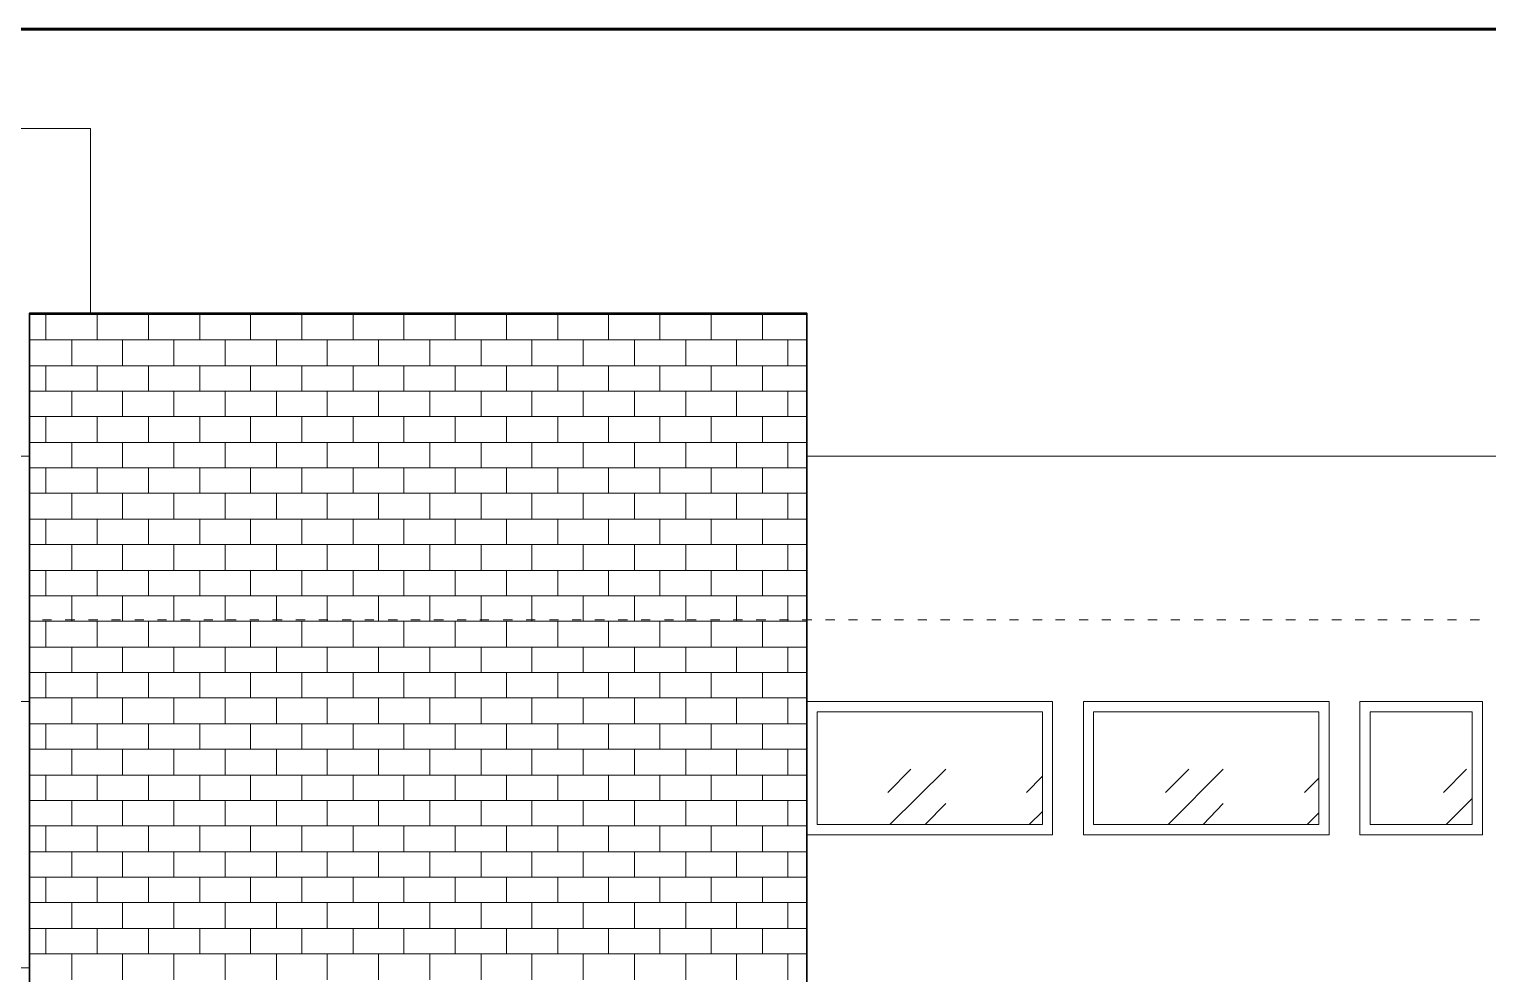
# Model space of a CAD drawing. Header units: millimetres. Extents: x 1.9 to 43.8, y 1.5 to 30.
# Drawn here: x 8.69 to 15.81, y 25.37 to 29.98 of the extents above; entities that cross this region are included whole.
import ezdxf

# ---------------------------------------------------------------- set-up
doc = ezdxf.new("R2010")
doc.units = ezdxf.units.MM
for name, color, linetype in [('PDF_0', 7, 'Continuous'), ('PDF_GRADAS Y ELEVADOR', 7, 'Continuous'), ('PDF_MUROS2', 7, 'Continuous')]:
    doc.layers.add(name, color=color, linetype=linetype)

msp = doc.modelspace()

# ---------------------------------------------------------------- linework, layer by layer
at = {"layer": 'PDF_0', "color": 28, "lineweight": 60, "true_color": 0x0d0d0d}
msp.add_lwpolyline([(1.8617, 1.4881), (43.7853, 1.4881), (43.7853, 29.9844), (1.8617, 29.9844)], close=True, dxfattribs=at)
at = {"layer": 'PDF_GRADAS Y ELEVADOR', "lineweight": 18}
for points in [[(8.7516, 27.0982), (8.796, 27.0982)], [(8.8627, 27.0982), (8.9103, 27.0982)], [(8.977, 27.0982), (9.0215, 27.0982)], [(9.0881, 27.0982), (9.1326, 27.0982)], [(9.2024, 27.0982), (9.2469, 27.0982)], [(9.3136, 27.0982), (9.358, 27.0982)], [(9.4279, 27.0982), (9.4723, 27.0982)], [(9.539, 27.0982), (9.5834, 27.0982)], [(9.6501, 27.0982), (9.6977, 27.0982)], [(9.7644, 27.0982), (9.8089, 27.0982)], [(9.8755, 27.0982), (9.9232, 27.0982)], [(9.9898, 27.0982), (10.0343, 27.0982)], [(10.101, 27.0982), (10.1454, 27.0982)], [(10.2153, 27.0982), (10.2597, 27.0982)], [(10.3264, 27.0982), (10.3709, 27.0982)], [(10.4407, 27.0982), (10.4852, 27.0982)], [(10.5518, 27.0982), (10.5963, 27.0982)], [(10.663, 27.0982), (10.7106, 27.0982)], [(10.7773, 27.0982), (10.8217, 27.0982)], [(10.8884, 27.0982), (10.9328, 27.0982)], [(11.0027, 27.0982), (11.0471, 27.0982)], [(11.1138, 27.0982), (11.1583, 27.0982)], [(11.2281, 27.0982), (11.2726, 27.0982)], [(11.3393, 27.0982), (11.3837, 27.0982)], [(11.4504, 27.0982), (11.498, 27.0982)], [(11.5647, 27.0982), (11.6091, 27.0982)], [(11.6758, 27.0982), (11.7203, 27.0982)], [(11.7901, 27.0982), (11.8346, 27.0982)], [(11.9012, 27.0982), (11.9457, 27.0982)], [(12.0155, 27.0982), (12.06, 27.0982)], [(12.1267, 27.0982), (12.1711, 27.0982)], [(12.2378, 27.0982), (12.2854, 27.0982)], [(12.3521, 27.0982), (12.3966, 27.0982)], [(12.4632, 27.0982), (12.5109, 27.0982)], [(12.5775, 27.0982), (12.622, 27.0982)], [(12.6887, 27.0982), (12.7331, 27.0982)], [(12.803, 27.0982), (12.8474, 27.0982)], [(12.9141, 27.0982), (12.9585, 27.0982)], [(13.0284, 27.0982), (13.0728, 27.0982)], [(13.1395, 27.0982), (13.184, 27.0982)], [(13.2506, 27.0982), (13.2983, 27.0982)], [(13.3649, 27.0982), (13.4094, 27.0982)], [(13.4761, 27.0982), (13.5205, 27.0982)], [(13.5904, 27.0982), (13.6348, 27.0982)], [(13.7015, 27.0982), (13.746, 27.0982)], [(13.8158, 27.0982), (13.8603, 27.0982)], [(13.9269, 27.0982), (13.9714, 27.0982)], [(14.0381, 27.0982), (14.0857, 27.0982)], [(14.1524, 27.0982), (14.1968, 27.0982)], [(14.2635, 27.0982), (14.3079, 27.0982)], [(14.3778, 27.0982), (14.4222, 27.0982)], [(14.4889, 27.0982), (14.5334, 27.0982)], [(14.6032, 27.0982), (14.6477, 27.0982)], [(14.7144, 27.0982), (14.7588, 27.0982)], [(14.8255, 27.0982), (14.8731, 27.0982)], [(14.9398, 27.0982), (14.9842, 27.0982)], [(15.0509, 27.0982), (15.0985, 27.0982)], [(15.1652, 27.0982), (15.2097, 27.0982)], [(15.2763, 27.0982), (15.3208, 27.0982)], [(15.3906, 27.0982), (15.4351, 27.0982)], [(15.5018, 27.0982), (15.5462, 27.0982)], [(15.6161, 27.0982), (15.6605, 27.0982)], [(15.7272, 27.0982), (15.7717, 27.0982)]]:
    msp.add_lwpolyline(points, dxfattribs=at)
at = {"layer": 'PDF_MUROS2', "lineweight": 18}
for points in [[(8.9865, 28.5969), (8.9865, 29.4986), (4.7859, 29.4986), (4.7859, 27.8983)], [(12.8823, 26.2537), (12.9935, 26.368)], [(12.8919, 26.0981), (13.1649, 26.368)], [(14.2381, 26.2537), (14.3524, 26.368)], [(14.2508, 26.0981), (14.5207, 26.368)], [(15.597, 26.2537), (15.7082, 26.368)], [(13.5586, 26.2537), (13.638, 26.333)], [(14.9176, 26.2537), (14.9874, 26.3235)], [(13.0633, 26.0981), (13.1649, 26.1997)], [(13.5713, 26.0981), (13.638, 26.1616)], [(14.4222, 26.0981), (14.5207, 26.1997)], [(14.9303, 26.0981), (14.9874, 26.1552)], [(15.6097, 26.0981), (15.7367, 26.2251)]]:
    msp.add_lwpolyline(points, dxfattribs=at)
at = {"layer": 'PDF_MUROS2', "lineweight": 35}
msp.add_lwpolyline([(10.8884, 17.646), (10.8884, 20.6973), (12.4855, 20.6973), (12.4855, 28.5969), (8.6881, 28.5969), (8.6881, 17.646)], close=True, dxfattribs=at)
at = {"layer": 'PDF_MUROS2', "lineweight": 9}
for points in [[(8.6881, 28.5905), (12.4855, 28.5905)], [(8.7674, 28.4667), (8.7674, 28.5905)], [(8.8944, 28.5905), (8.8944, 28.5969)], [(9.0183, 28.4667), (9.0183, 28.5905)], [(9.1421, 28.5905), (9.1421, 28.5969)], [(9.2691, 28.4667), (9.2691, 28.5905)], [(9.3929, 28.5905), (9.3929, 28.5969)], [(9.5199, 28.4667), (9.5199, 28.5905)], [(9.6438, 28.5905), (9.6438, 28.5969)], [(9.7676, 28.4667), (9.7676, 28.5905)], [(9.8946, 28.5905), (9.8946, 28.5969)], [(10.0184, 28.4667), (10.0184, 28.5905)], [(10.1423, 28.5905), (10.1423, 28.5969)], [(10.2693, 28.4667), (10.2693, 28.5905)], [(10.3931, 28.5905), (10.3931, 28.5969)], [(10.5169, 28.4667), (10.5169, 28.5905)], [(10.6439, 28.5905), (10.6439, 28.5969)], [(10.7677, 28.4667), (10.7677, 28.5905)], [(10.8947, 28.5905), (10.8947, 28.5969)], [(11.0186, 28.4667), (11.0186, 28.5905)], [(11.1424, 28.5905), (11.1424, 28.5969)], [(11.2694, 28.4667), (11.2694, 28.5905)], [(11.3932, 28.5905), (11.3932, 28.5969)], [(11.5171, 28.4667), (11.5171, 28.5905)], [(11.6441, 28.5905), (11.6441, 28.5969)], [(11.7679, 28.4667), (11.7679, 28.5905)], [(11.8949, 28.5905), (11.8949, 28.5969)], [(12.0187, 28.4667), (12.0187, 28.5905)], [(12.1425, 28.5905), (12.1425, 28.5969)], [(12.2695, 28.4667), (12.2695, 28.5905)], [(12.3934, 28.5905), (12.3934, 28.5969)], [(8.6881, 28.4667), (12.4855, 28.4667)], [(8.8944, 28.3397), (8.8944, 28.4667)], [(9.1421, 28.3397), (9.1421, 28.4667)], [(9.3929, 28.3397), (9.3929, 28.4667)], [(9.6438, 28.3397), (9.6438, 28.4667)], [(9.8946, 28.3397), (9.8946, 28.4667)], [(10.1423, 28.3397), (10.1423, 28.4667)], [(10.3931, 28.3397), (10.3931, 28.4667)], [(10.6439, 28.3397), (10.6439, 28.4667)], [(10.8947, 28.3397), (10.8947, 28.4667)], [(11.1424, 28.3397), (11.1424, 28.4667)], [(11.3932, 28.3397), (11.3932, 28.4667)], [(11.6441, 28.3397), (11.6441, 28.4667)], [(11.8949, 28.3397), (11.8949, 28.4667)], [(12.1425, 28.3397), (12.1425, 28.4667)], [(12.3934, 28.3397), (12.3934, 28.4667)], [(8.6881, 28.3397), (12.4855, 28.3397)], [(8.7674, 28.2158), (8.7674, 28.3397)], [(9.0183, 28.2158), (9.0183, 28.3397)], [(9.2691, 28.2158), (9.2691, 28.3397)], [(9.5199, 28.2158), (9.5199, 28.3397)], [(9.7676, 28.2158), (9.7676, 28.3397)], [(10.0184, 28.2158), (10.0184, 28.3397)], [(10.2693, 28.2158), (10.2693, 28.3397)], [(10.5169, 28.2158), (10.5169, 28.3397)], [(10.7677, 28.2158), (10.7677, 28.3397)], [(11.0186, 28.2158), (11.0186, 28.3397)], [(11.2694, 28.2158), (11.2694, 28.3397)], [(11.5171, 28.2158), (11.5171, 28.3397)], [(11.7679, 28.2158), (11.7679, 28.3397)], [(12.0187, 28.2158), (12.0187, 28.3397)], [(12.2695, 28.2158), (12.2695, 28.3397)], [(8.6881, 28.2158), (12.4855, 28.2158)], [(8.8944, 28.092), (8.8944, 28.2158)], [(9.1421, 28.092), (9.1421, 28.2158)], [(9.3929, 28.092), (9.3929, 28.2158)], [(9.6438, 28.092), (9.6438, 28.2158)], [(9.8946, 28.092), (9.8946, 28.2158)], [(10.1423, 28.092), (10.1423, 28.2158)], [(10.3931, 28.092), (10.3931, 28.2158)], [(10.6439, 28.092), (10.6439, 28.2158)], [(10.8947, 28.092), (10.8947, 28.2158)], [(11.1424, 28.092), (11.1424, 28.2158)], [(11.3932, 28.092), (11.3932, 28.2158)], [(11.6441, 28.092), (11.6441, 28.2158)], [(11.8949, 28.092), (11.8949, 28.2158)], [(12.1425, 28.092), (12.1425, 28.2158)], [(12.3934, 28.092), (12.3934, 28.2158)], [(8.6881, 28.092), (12.4855, 28.092)], [(8.7674, 27.965), (8.7674, 28.092)], [(9.0183, 27.965), (9.0183, 28.092)], [(9.2691, 27.965), (9.2691, 28.092)], [(9.5199, 27.965), (9.5199, 28.092)], [(9.7676, 27.965), (9.7676, 28.092)], [(10.0184, 27.965), (10.0184, 28.092)], [(10.2693, 27.965), (10.2693, 28.092)], [(10.5169, 27.965), (10.5169, 28.092)], [(10.7677, 27.965), (10.7677, 28.092)], [(11.0186, 27.965), (11.0186, 28.092)], [(11.2694, 27.965), (11.2694, 28.092)], [(11.5171, 27.965), (11.5171, 28.092)], [(11.7679, 27.965), (11.7679, 28.092)], [(12.0187, 27.965), (12.0187, 28.092)], [(12.2695, 27.965), (12.2695, 28.092)], [(8.6881, 27.965), (12.4855, 27.965)], [(8.8944, 27.8412), (8.8944, 27.965)], [(9.1421, 27.8412), (9.1421, 27.965)], [(9.3929, 27.8412), (9.3929, 27.965)], [(9.6438, 27.8412), (9.6438, 27.965)], [(9.8946, 27.8412), (9.8946, 27.965)], [(10.1423, 27.8412), (10.1423, 27.965)], [(10.3931, 27.8412), (10.3931, 27.965)], [(10.6439, 27.8412), (10.6439, 27.965)], [(10.8947, 27.8412), (10.8947, 27.965)], [(11.1424, 27.8412), (11.1424, 27.965)], [(11.3932, 27.8412), (11.3932, 27.965)], [(11.6441, 27.8412), (11.6441, 27.965)], [(11.8949, 27.8412), (11.8949, 27.965)], [(12.1425, 27.8412), (12.1425, 27.965)], [(12.3934, 27.8412), (12.3934, 27.965)], [(8.6881, 27.8412), (12.4855, 27.8412)], [(8.7674, 27.7174), (8.7674, 27.8412)], [(9.0183, 27.7174), (9.0183, 27.8412)], [(9.2691, 27.7174), (9.2691, 27.8412)], [(9.5199, 27.7174), (9.5199, 27.8412)], [(9.7676, 27.7174), (9.7676, 27.8412)], [(10.0184, 27.7174), (10.0184, 27.8412)], [(10.2693, 27.7174), (10.2693, 27.8412)], [(10.5169, 27.7174), (10.5169, 27.8412)], [(10.7677, 27.7174), (10.7677, 27.8412)], [(11.0186, 27.7174), (11.0186, 27.8412)], [(11.2694, 27.7174), (11.2694, 27.8412)], [(11.5171, 27.7174), (11.5171, 27.8412)], [(11.7679, 27.7174), (11.7679, 27.8412)], [(12.0187, 27.7174), (12.0187, 27.8412)], [(12.2695, 27.7174), (12.2695, 27.8412)], [(8.6881, 27.7174), (12.4855, 27.7174)], [(8.8944, 27.5904), (8.8944, 27.7174)], [(9.1421, 27.5904), (9.1421, 27.7174)], [(9.3929, 27.5904), (9.3929, 27.7174)], [(9.6438, 27.5904), (9.6438, 27.7174)], [(9.8946, 27.5904), (9.8946, 27.7174)], [(10.1423, 27.5904), (10.1423, 27.7174)], [(10.3931, 27.5904), (10.3931, 27.7174)], [(10.6439, 27.5904), (10.6439, 27.7174)], [(10.8947, 27.5904), (10.8947, 27.7174)], [(11.1424, 27.5904), (11.1424, 27.7174)], [(11.3932, 27.5904), (11.3932, 27.7174)], [(11.6441, 27.5904), (11.6441, 27.7174)], [(11.8949, 27.5904), (11.8949, 27.7174)], [(12.1425, 27.5904), (12.1425, 27.7174)], [(12.3934, 27.5904), (12.3934, 27.7174)], [(8.6881, 27.5904), (12.4855, 27.5904)], [(8.7674, 27.4665), (8.7674, 27.5904)], [(9.0183, 27.4665), (9.0183, 27.5904)], [(9.2691, 27.4665), (9.2691, 27.5904)], [(9.5199, 27.4665), (9.5199, 27.5904)], [(9.7676, 27.4665), (9.7676, 27.5904)], [(10.0184, 27.4665), (10.0184, 27.5904)], [(10.2693, 27.4665), (10.2693, 27.5904)], [(10.5169, 27.4665), (10.5169, 27.5904)], [(10.7677, 27.4665), (10.7677, 27.5904)], [(11.0186, 27.4665), (11.0186, 27.5904)], [(11.2694, 27.4665), (11.2694, 27.5904)], [(11.5171, 27.4665), (11.5171, 27.5904)], [(11.7679, 27.4665), (11.7679, 27.5904)], [(12.0187, 27.4665), (12.0187, 27.5904)], [(12.2695, 27.4665), (12.2695, 27.5904)], [(8.6881, 27.4665), (12.4855, 27.4665)], [(8.8944, 27.3395), (8.8944, 27.4665)], [(9.1421, 27.3395), (9.1421, 27.4665)], [(9.3929, 27.3395), (9.3929, 27.4665)], [(9.6438, 27.3395), (9.6438, 27.4665)], [(9.8946, 27.3395), (9.8946, 27.4665)], [(10.1423, 27.3395), (10.1423, 27.4665)], [(10.3931, 27.3395), (10.3931, 27.4665)], [(10.6439, 27.3395), (10.6439, 27.4665)], [(10.8947, 27.3395), (10.8947, 27.4665)], [(11.1424, 27.3395), (11.1424, 27.4665)], [(11.3932, 27.3395), (11.3932, 27.4665)], [(11.6441, 27.3395), (11.6441, 27.4665)], [(11.8949, 27.3395), (11.8949, 27.4665)], [(12.1425, 27.3395), (12.1425, 27.4665)], [(12.3934, 27.3395), (12.3934, 27.4665)], [(8.6881, 27.3395), (12.4855, 27.3395)], [(8.7674, 27.2157), (8.7674, 27.3395)], [(9.0183, 27.2157), (9.0183, 27.3395)], [(9.2691, 27.2157), (9.2691, 27.3395)], [(9.5199, 27.2157), (9.5199, 27.3395)], [(9.7676, 27.2157), (9.7676, 27.3395)], [(10.0184, 27.2157), (10.0184, 27.3395)], [(10.2693, 27.2157), (10.2693, 27.3395)], [(10.5169, 27.2157), (10.5169, 27.3395)], [(10.7677, 27.2157), (10.7677, 27.3395)], [(11.0186, 27.2157), (11.0186, 27.3395)], [(11.2694, 27.2157), (11.2694, 27.3395)], [(11.5171, 27.2157), (11.5171, 27.3395)], [(11.7679, 27.2157), (11.7679, 27.3395)], [(12.0187, 27.2157), (12.0187, 27.3395)], [(12.2695, 27.2157), (12.2695, 27.3395)], [(8.6881, 27.2157), (12.4855, 27.2157)], [(8.8944, 27.0919), (8.8944, 27.2157)], [(9.1421, 27.0919), (9.1421, 27.2157)], [(9.3929, 27.0919), (9.3929, 27.2157)], [(9.6438, 27.0919), (9.6438, 27.2157)], [(9.8946, 27.0919), (9.8946, 27.2157)], [(10.1423, 27.0919), (10.1423, 27.2157)], [(10.3931, 27.0919), (10.3931, 27.2157)], [(10.6439, 27.0919), (10.6439, 27.2157)], [(10.8947, 27.0919), (10.8947, 27.2157)], [(11.1424, 27.0919), (11.1424, 27.2157)], [(11.3932, 27.0919), (11.3932, 27.2157)], [(11.6441, 27.0919), (11.6441, 27.2157)], [(11.8949, 27.0919), (11.8949, 27.2157)], [(12.1425, 27.0919), (12.1425, 27.2157)], [(12.3934, 27.0919), (12.3934, 27.2157)], [(8.6881, 27.0919), (12.4855, 27.0919)], [(8.7674, 26.9649), (8.7674, 27.0919)], [(9.0183, 26.9649), (9.0183, 27.0919)], [(9.2691, 26.9649), (9.2691, 27.0919)], [(9.5199, 26.9649), (9.5199, 27.0919)], [(9.7676, 26.9649), (9.7676, 27.0919)], [(10.0184, 26.9649), (10.0184, 27.0919)], [(10.2693, 26.9649), (10.2693, 27.0919)], [(10.5169, 26.9649), (10.5169, 27.0919)], [(10.7677, 26.9649), (10.7677, 27.0919)], [(11.0186, 26.9649), (11.0186, 27.0919)], [(11.2694, 26.9649), (11.2694, 27.0919)], [(11.5171, 26.9649), (11.5171, 27.0919)], [(11.7679, 26.9649), (11.7679, 27.0919)], [(12.0187, 26.9649), (12.0187, 27.0919)], [(12.2695, 26.9649), (12.2695, 27.0919)], [(8.6881, 26.9649), (12.4855, 26.9649)], [(8.8944, 26.841), (8.8944, 26.9649)], [(9.1421, 26.841), (9.1421, 26.9649)], [(9.3929, 26.841), (9.3929, 26.9649)], [(9.6438, 26.841), (9.6438, 26.9649)], [(9.8946, 26.841), (9.8946, 26.9649)], [(10.1423, 26.841), (10.1423, 26.9649)], [(10.3931, 26.841), (10.3931, 26.9649)], [(10.6439, 26.841), (10.6439, 26.9649)], [(10.8947, 26.841), (10.8947, 26.9649)], [(11.1424, 26.841), (11.1424, 26.9649)], [(11.3932, 26.841), (11.3932, 26.9649)], [(11.6441, 26.841), (11.6441, 26.9649)], [(11.8949, 26.841), (11.8949, 26.9649)], [(12.1425, 26.841), (12.1425, 26.9649)], [(12.3934, 26.841), (12.3934, 26.9649)], [(8.6881, 26.841), (12.4855, 26.841)], [(8.7674, 26.7172), (8.7674, 26.841)], [(9.0183, 26.7172), (9.0183, 26.841)], [(9.2691, 26.7172), (9.2691, 26.841)], [(9.5199, 26.7172), (9.5199, 26.841)], [(9.7676, 26.7172), (9.7676, 26.841)], [(10.0184, 26.7172), (10.0184, 26.841)], [(10.2693, 26.7172), (10.2693, 26.841)], [(10.5169, 26.7172), (10.5169, 26.841)], [(10.7677, 26.7172), (10.7677, 26.841)], [(11.0186, 26.7172), (11.0186, 26.841)], [(11.2694, 26.7172), (11.2694, 26.841)], [(11.5171, 26.7172), (11.5171, 26.841)], [(11.7679, 26.7172), (11.7679, 26.841)], [(12.0187, 26.7172), (12.0187, 26.841)], [(12.2695, 26.7172), (12.2695, 26.841)], [(8.6881, 26.7172), (12.4855, 26.7172)], [(8.8944, 26.5902), (8.8944, 26.7172)], [(9.1421, 26.5902), (9.1421, 26.7172)], [(9.3929, 26.5902), (9.3929, 26.7172)], [(9.6438, 26.5902), (9.6438, 26.7172)], [(9.8946, 26.5902), (9.8946, 26.7172)], [(10.1423, 26.5902), (10.1423, 26.7172)], [(10.3931, 26.5902), (10.3931, 26.7172)], [(10.6439, 26.5902), (10.6439, 26.7172)], [(10.8947, 26.5902), (10.8947, 26.7172)], [(11.1424, 26.5902), (11.1424, 26.7172)], [(11.3932, 26.5902), (11.3932, 26.7172)], [(11.6441, 26.5902), (11.6441, 26.7172)], [(11.8949, 26.5902), (11.8949, 26.7172)], [(12.1425, 26.5902), (12.1425, 26.7172)], [(12.3934, 26.5902), (12.3934, 26.7172)], [(8.6881, 26.5902), (12.4855, 26.5902)], [(8.7674, 26.4664), (8.7674, 26.5902)], [(9.0183, 26.4664), (9.0183, 26.5902)], [(9.2691, 26.4664), (9.2691, 26.5902)], [(9.5199, 26.4664), (9.5199, 26.5902)], [(9.7676, 26.4664), (9.7676, 26.5902)], [(10.0184, 26.4664), (10.0184, 26.5902)], [(10.2693, 26.4664), (10.2693, 26.5902)], [(10.5169, 26.4664), (10.5169, 26.5902)], [(10.7677, 26.4664), (10.7677, 26.5902)], [(11.0186, 26.4664), (11.0186, 26.5902)], [(11.2694, 26.4664), (11.2694, 26.5902)], [(11.5171, 26.4664), (11.5171, 26.5902)], [(11.7679, 26.4664), (11.7679, 26.5902)], [(12.0187, 26.4664), (12.0187, 26.5902)], [(12.2695, 26.4664), (12.2695, 26.5902)], [(8.6881, 26.4664), (12.4855, 26.4664)], [(8.8944, 26.3394), (8.8944, 26.4664)], [(9.1421, 26.3394), (9.1421, 26.4664)], [(9.3929, 26.3394), (9.3929, 26.4664)], [(9.6438, 26.3394), (9.6438, 26.4664)], [(9.8946, 26.3394), (9.8946, 26.4664)], [(10.1423, 26.3394), (10.1423, 26.4664)], [(10.3931, 26.3394), (10.3931, 26.4664)], [(10.6439, 26.3394), (10.6439, 26.4664)], [(10.8947, 26.3394), (10.8947, 26.4664)], [(11.1424, 26.3394), (11.1424, 26.4664)], [(11.3932, 26.3394), (11.3932, 26.4664)], [(11.6441, 26.3394), (11.6441, 26.4664)], [(11.8949, 26.3394), (11.8949, 26.4664)], [(12.1425, 26.3394), (12.1425, 26.4664)], [(12.3934, 26.3394), (12.3934, 26.4664)], [(8.6881, 26.3394), (12.4855, 26.3394)], [(8.7674, 26.2156), (8.7674, 26.3394)], [(9.0183, 26.2156), (9.0183, 26.3394)], [(9.2691, 26.2156), (9.2691, 26.3394)], [(9.5199, 26.2156), (9.5199, 26.3394)], [(9.7676, 26.2156), (9.7676, 26.3394)], [(10.0184, 26.2156), (10.0184, 26.3394)], [(10.2693, 26.2156), (10.2693, 26.3394)], [(10.5169, 26.2156), (10.5169, 26.3394)], [(10.7677, 26.2156), (10.7677, 26.3394)], [(11.0186, 26.2156), (11.0186, 26.3394)], [(11.2694, 26.2156), (11.2694, 26.3394)], [(11.5171, 26.2156), (11.5171, 26.3394)], [(11.7679, 26.2156), (11.7679, 26.3394)], [(12.0187, 26.2156), (12.0187, 26.3394)], [(12.2695, 26.2156), (12.2695, 26.3394)], [(8.6881, 26.2156), (12.4855, 26.2156)], [(8.8944, 26.0917), (8.8944, 26.2156)], [(9.1421, 26.0917), (9.1421, 26.2156)], [(9.3929, 26.0917), (9.3929, 26.2156)], [(9.6438, 26.0917), (9.6438, 26.2156)], [(9.8946, 26.0917), (9.8946, 26.2156)], [(10.1423, 26.0917), (10.1423, 26.2156)], [(10.3931, 26.0917), (10.3931, 26.2156)], [(10.6439, 26.0917), (10.6439, 26.2156)], [(10.8947, 26.0917), (10.8947, 26.2156)], [(11.1424, 26.0917), (11.1424, 26.2156)], [(11.3932, 26.0917), (11.3932, 26.2156)], [(11.6441, 26.0917), (11.6441, 26.2156)], [(11.8949, 26.0917), (11.8949, 26.2156)], [(12.1425, 26.0917), (12.1425, 26.2156)], [(12.3934, 26.0917), (12.3934, 26.2156)], [(8.6881, 26.0917), (12.4855, 26.0917)], [(8.7674, 25.9647), (8.7674, 26.0917)], [(9.0183, 25.9647), (9.0183, 26.0917)], [(9.2691, 25.9647), (9.2691, 26.0917)], [(9.5199, 25.9647), (9.5199, 26.0917)], [(9.7676, 25.9647), (9.7676, 26.0917)], [(10.0184, 25.9647), (10.0184, 26.0917)], [(10.2693, 25.9647), (10.2693, 26.0917)], [(10.5169, 25.9647), (10.5169, 26.0917)], [(10.7677, 25.9647), (10.7677, 26.0917)], [(11.0186, 25.9647), (11.0186, 26.0917)], [(11.2694, 25.9647), (11.2694, 26.0917)], [(11.5171, 25.9647), (11.5171, 26.0917)], [(11.7679, 25.9647), (11.7679, 26.0917)], [(12.0187, 25.9647), (12.0187, 26.0917)], [(12.2695, 25.9647), (12.2695, 26.0917)], [(8.6881, 25.9647), (12.4855, 25.9647)], [(8.8944, 25.8409), (8.8944, 25.9647)], [(9.1421, 25.8409), (9.1421, 25.9647)], [(9.3929, 25.8409), (9.3929, 25.9647)], [(9.6438, 25.8409), (9.6438, 25.9647)], [(9.8946, 25.8409), (9.8946, 25.9647)], [(10.1423, 25.8409), (10.1423, 25.9647)], [(10.3931, 25.8409), (10.3931, 25.9647)], [(10.6439, 25.8409), (10.6439, 25.9647)], [(10.8947, 25.8409), (10.8947, 25.9647)], [(11.1424, 25.8409), (11.1424, 25.9647)], [(11.3932, 25.8409), (11.3932, 25.9647)], [(11.6441, 25.8409), (11.6441, 25.9647)], [(11.8949, 25.8409), (11.8949, 25.9647)], [(12.1425, 25.8409), (12.1425, 25.9647)], [(12.3934, 25.8409), (12.3934, 25.9647)], [(8.6881, 25.8409), (12.4855, 25.8409)], [(8.7674, 25.7171), (8.7674, 25.8409)], [(9.0183, 25.7171), (9.0183, 25.8409)], [(9.2691, 25.7171), (9.2691, 25.8409)], [(9.5199, 25.7171), (9.5199, 25.8409)], [(9.7676, 25.7171), (9.7676, 25.8409)], [(10.0184, 25.7171), (10.0184, 25.8409)], [(10.2693, 25.7171), (10.2693, 25.8409)], [(10.5169, 25.7171), (10.5169, 25.8409)], [(10.7677, 25.7171), (10.7677, 25.8409)], [(11.0186, 25.7171), (11.0186, 25.8409)], [(11.2694, 25.7171), (11.2694, 25.8409)], [(11.5171, 25.7171), (11.5171, 25.8409)], [(11.7679, 25.7171), (11.7679, 25.8409)], [(12.0187, 25.7171), (12.0187, 25.8409)], [(12.2695, 25.7171), (12.2695, 25.8409)], [(8.6881, 25.7171), (12.4855, 25.7171)], [(8.8944, 25.5901), (8.8944, 25.7171)], [(9.1421, 25.5901), (9.1421, 25.7171)], [(9.3929, 25.5901), (9.3929, 25.7171)], [(9.6438, 25.5901), (9.6438, 25.7171)], [(9.8946, 25.5901), (9.8946, 25.7171)], [(10.1423, 25.5901), (10.1423, 25.7171)], [(10.3931, 25.5901), (10.3931, 25.7171)], [(10.6439, 25.5901), (10.6439, 25.7171)], [(10.8947, 25.5901), (10.8947, 25.7171)], [(11.1424, 25.5901), (11.1424, 25.7171)], [(11.3932, 25.5901), (11.3932, 25.7171)], [(11.6441, 25.5901), (11.6441, 25.7171)], [(11.8949, 25.5901), (11.8949, 25.7171)], [(12.1425, 25.5901), (12.1425, 25.7171)], [(12.3934, 25.5901), (12.3934, 25.7171)], [(8.6881, 25.5901), (12.4855, 25.5901)], [(8.7674, 25.4662), (8.7674, 25.5901)], [(9.0183, 25.4662), (9.0183, 25.5901)], [(9.2691, 25.4662), (9.2691, 25.5901)], [(9.5199, 25.4662), (9.5199, 25.5901)], [(9.7676, 25.4662), (9.7676, 25.5901)], [(10.0184, 25.4662), (10.0184, 25.5901)], [(10.2693, 25.4662), (10.2693, 25.5901)], [(10.5169, 25.4662), (10.5169, 25.5901)], [(10.7677, 25.4662), (10.7677, 25.5901)], [(11.0186, 25.4662), (11.0186, 25.5901)], [(11.2694, 25.4662), (11.2694, 25.5901)], [(11.5171, 25.4662), (11.5171, 25.5901)], [(11.7679, 25.4662), (11.7679, 25.5901)], [(12.0187, 25.4662), (12.0187, 25.5901)], [(12.2695, 25.4662), (12.2695, 25.5901)], [(8.6881, 25.4662), (12.4855, 25.4662)], [(8.8944, 25.3392), (8.8944, 25.4662)], [(9.1421, 25.3392), (9.1421, 25.4662)], [(9.3929, 25.3392), (9.3929, 25.4662)], [(9.6438, 25.3392), (9.6438, 25.4662)], [(9.8946, 25.3392), (9.8946, 25.4662)], [(10.1423, 25.3392), (10.1423, 25.4662)], [(10.3931, 25.3392), (10.3931, 25.4662)], [(10.6439, 25.3392), (10.6439, 25.4662)], [(10.8947, 25.3392), (10.8947, 25.4662)], [(11.1424, 25.3392), (11.1424, 25.4662)], [(11.3932, 25.3392), (11.3932, 25.4662)], [(11.6441, 25.3392), (11.6441, 25.4662)], [(11.8949, 25.3392), (11.8949, 25.4662)], [(12.1425, 25.3392), (12.1425, 25.4662)], [(12.3934, 25.3392), (12.3934, 25.4662)]]:
    msp.add_lwpolyline(points, dxfattribs=at)
at = {"layer": 'PDF_MUROS2', "lineweight": 20}
for points in [[(8.6881, 27.8983), (4.7859, 27.8983), (4.7859, 17.646)], [(25.1889, 27.8983), (12.4855, 27.8983)]]:
    msp.add_lwpolyline(points, dxfattribs=at)
for points in [[(5.386, 26.6982), (5.386, 25.3964), (8.6881, 25.3964), (8.6881, 26.6982)], [(13.6856, 26.6982), (13.6856, 26.0473), (12.4855, 26.0473), (12.4855, 26.6982)], [(15.0382, 26.6982), (15.0382, 26.0473), (13.838, 26.0473), (13.838, 26.6982)], [(15.7875, 26.6982), (15.7875, 26.0473), (15.1874, 26.0473), (15.1874, 26.6982)]]:
    msp.add_lwpolyline(points, close=True, dxfattribs=at)
at = {"layer": 'PDF_MUROS2', "lineweight": 18}
for points in [[(13.638, 26.6474), (13.638, 26.0981), (12.5363, 26.0981), (12.5363, 26.6474)], [(14.9874, 26.6474), (14.9874, 26.0981), (13.8857, 26.0981), (13.8857, 26.6474)], [(15.7367, 26.6474), (15.7367, 26.0981), (15.2382, 26.0981), (15.2382, 26.6474)]]:
    msp.add_lwpolyline(points, close=True, dxfattribs=at)

doc.saveas('drawing.dxf')
